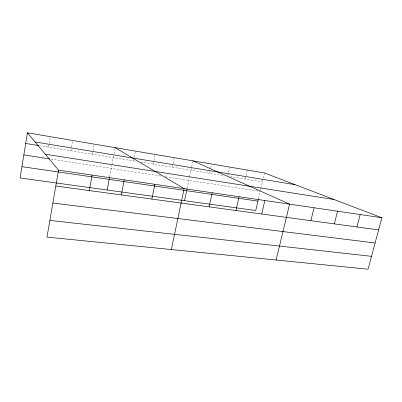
<?xml version="1.0" encoding="UTF-8"?>
<svg xmlns="http://www.w3.org/2000/svg" width="402" height="402" viewBox="0 0 402 402"><rect width="100%" height="100%" fill="white"/><g stroke="black" fill="none" stroke-linecap="round" stroke-linejoin="round"><path stroke-width="0.3" stroke-dasharray="2.01 1.51" d="M48.602 147.162L49.119 144.082M49.225 143.464L50.371 136.68M70.802 150.765L71.335 147.73M71.44 147.122L72.611 140.454M92.339 154.252L92.882 151.268M92.988 150.675L94.179 144.107M109.61 176.95L111.776 165.403M111.887 164.805L113.786 154.705M113.892 154.117L115.108 147.655M133.514 160.926L133.755 159.7M134.228 157.242L135.419 151.102M153.212 164.122L155.142 154.443M172.352 167.222L172.96 164.242M173.086 163.649L174.307 157.695M187.156 188.267L189.448 177.372M189.573 176.779L191.568 167.302M191.694 166.719L192.93 160.85M209.578 173.257L209.955 171.523M210.703 168.056L211.578 164.011M227.818 175.584L229.567 167.689M245.285 179.046L247.32 170.071M258.501 198.668L260.059 191.96M260.476 190.156L260.752 188.965M260.888 188.372L263.094 178.87M263.23 178.282L264.461 172.976M51.004 159.112L160.996 176.061M165.312 176.724L260.2 191.347M39.316 145.66L136.595 161.428M140.901 162.127L223.462 175.508M230.11 176.584L262.411 181.82"/><path stroke-width="0.6" d="M27.421 132.791L58.546 170.136L46.979 237.11L368.056 269.209L381.9 217.753L264.461 172.976L27.421 132.791L20.1 177.985L255.747 210.532L258.36 199.281M89.314 190.568L92.138 175.086M107.158 190.01L109.495 177.558M121.303 194.92L124.203 179.805M151.871 199.075L154.84 184.317M171.358 249.541L184.136 188.633L115.108 147.655M184.538 200.698L187.025 188.875M209.115 206.859L212.186 192.764M235.949 210.507L239.064 196.724M261.692 214.01L264.848 200.518M276.114 260.014L289.591 204.161L192.93 160.85M310.857 220.693L314.068 207.769M334.338 223.889L337.574 211.226M356.911 226.959L360.167 214.557M49.863 220.417L371.518 256.34M52.863 203.04L375.111 242.979M55.803 186.01L378.629 229.909M21.934 166.664L257.933 201.111M58.546 170.136L381.9 217.753M23.839 154.921L49.773 158.921M45.285 154.222L334.097 199.528M25.698 143.454L38.698 145.559M35.085 141.991L295.128 184.669"/></g></svg>
